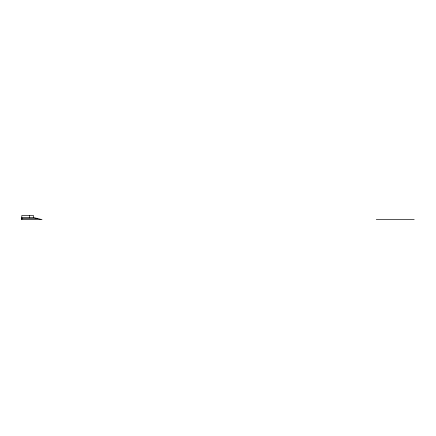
<?xml version="1.0" encoding="UTF-8"?>
<svg xmlns="http://www.w3.org/2000/svg" width="436" height="436" viewBox="0 0 436 436"><rect width="100%" height="100%" fill="white"/><g stroke="black" fill="none" stroke-linecap="round" stroke-linejoin="round"><path stroke-width="0.65" d="M33.485 217.526L21.8 217.526L21.822 219.635L42.041 219.635L33.485 217.526L33.485 215.509L21.8 215.509L21.8 219.635M21.811 218.578L37.763 218.578M376.279 219.635L414.2 219.635M29.37 215.509L29.37 217.869"/></g></svg>
